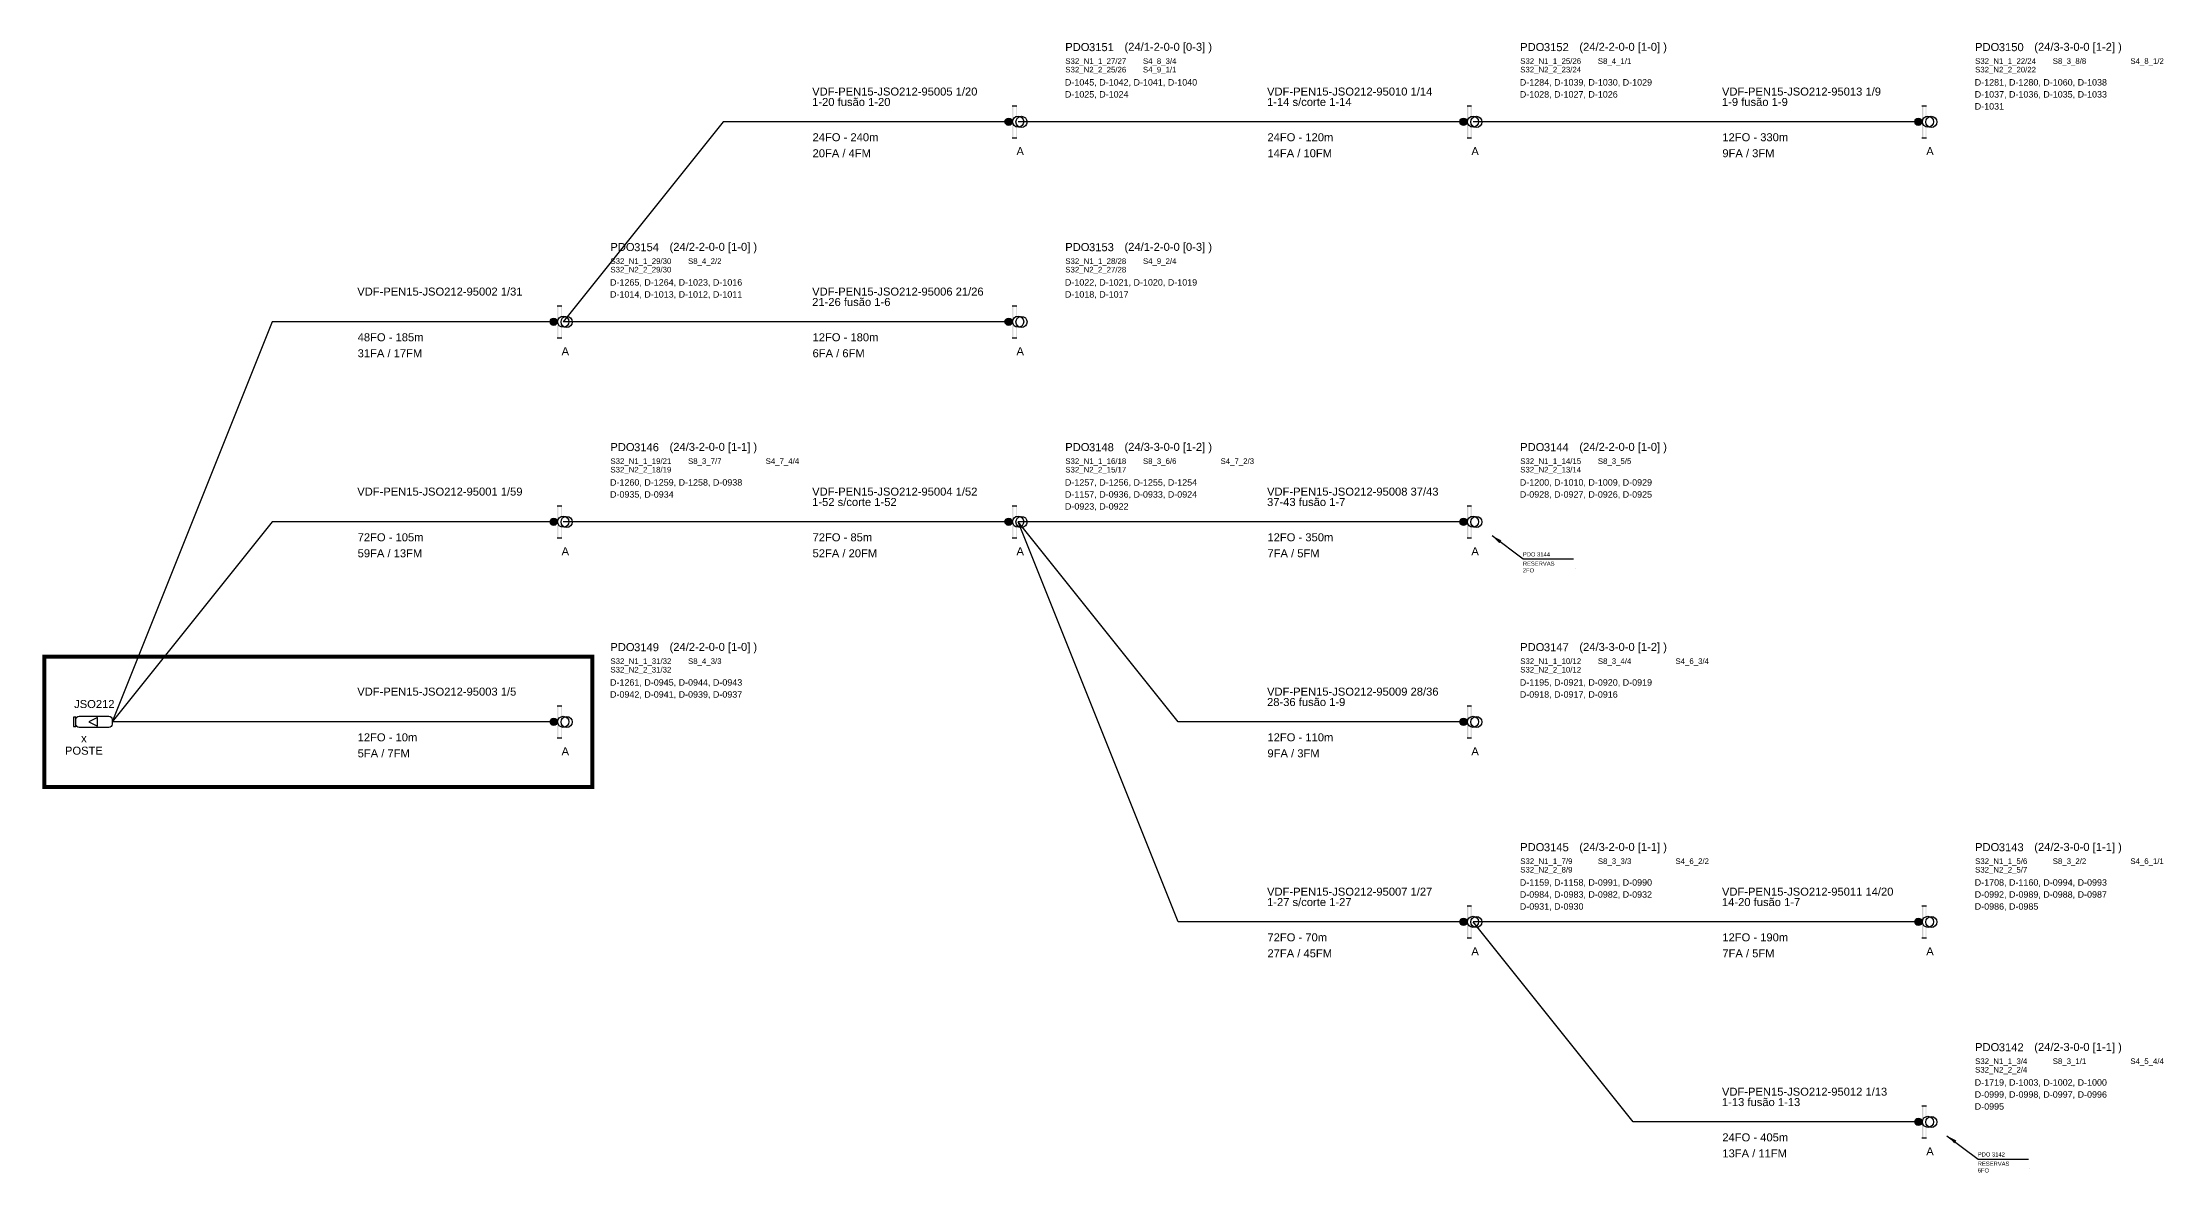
# Model space of a CAD drawing. Header units: millimetres. Extents: x 2108 to 2373, y 1991 to 2133.
import ezdxf
from ezdxf.enums import TextEntityAlignment as Align

# ---------------------------------------------------------------- set-up
doc = ezdxf.new("R2010")
doc.units = ezdxf.units.MM
doc.layers.get('0').update_dxf_attribs({"lineweight": 5})
for name, color, linetype in [('ACOP', 3, 'Continuous'), ('Rede Secundária RESERVAS', 1, 'Continuous'), ('SINOP_AÉREO', 1, 'AEREO2'), ('SINOP_JSFO', 1, 'Continuous'), ('SINOP_PDO', 1, 'Continuous')]:
    doc.layers.add(name, color=color, linetype=linetype)
doc.styles.add('ARIAL', font='arial.ttf')
doc.styles.get("Standard").update_dxf_attribs({"font": 'arial.ttf'})
doc.styles.add('VDF', font='arial.ttf', dxfattribs={"height": 0.25})
doc.linetypes.add('AEREO2', pattern='A,1,-1,[6,LinesVod.shx,S=0,R=0,X=0,Y=0],-1,1', length=4)
doc.dimstyles.new('ISO-25', dxfattribs={"dimtxt": 2.5, "dimasz": 2.5, "dimexe": 1.25, "dimexo": 0.625, "dimtad": 1, "dimtxsty": 'Standard', "dimcen": 2.5, "dimadec": 0, "dimazin": 0, "dimtfac": 1, "dimtmove": 0, "dimatfit": 3, "dimfxl": 1, "dimarcsym": 0})

# ---------------------------------------------------------------- blocks, each defined once
blk = doc.blocks.new('*U43')
blk.add_hatch(color=256).paths.add_polyline_path([(0, 0, 1), (-0.91, 0, 1)])
for p, q in [((0, 2), (0.56, 2)), ((0, -2), (0.56, -2))]:
    blk.add_line(p, q)
blk.add_circle((-0.45, 0), 0.453)
for centre in [(0.74, 0), (1.16, -0.02)]:
    blk.add_ellipse(centre, major_axis=(0, -0.695), ratio=0.99861)
for points in [[(0, 2), (0.15, 2), (0, -2), (0.15, -2)], [(0.46, -2), (0.56, -2), (0.46, 2), (0.56, 2)]]:
    blk.add_solid(points)
at = {"insert": (6.63, 9.84), "char_height": 1, "attachment_point": 1, "style": 'VDF'}
blk.add_mtext_dynamic_manual_height_columns('PDO', width=5.1324, gutter_width=12.5, heights=[0], dxfattribs=at)
at = {"style": 'VDF'}
for tag, p, height in [('PP_R', (6.59, 7.32), 0.8), ('JFO_PDO', (9.6, 8.82), 1), ('FLB', (11.42, 7.32), 0.8), ('(CAP/N1-N2-N3-N4)', (14.03, 8.86), 1), ('SPLITTERS_001', (6.64, 7.23), 0.7), ('SPLITTERS_004', (6.64, 6.16), 0.7), ('SPLITTERS_007', (6.64, 5.09), 0.7), ('SPLITTERS_002', (16.34, 7.23), 0.7), ('SPLITTERS_005', (16.34, 6.16), 0.7), ('SPLITTERS_008', (16.33, 5.1), 0.7), ('SPLITTERS_003', (26.04, 7.23), 0.7), ('SPLITTERS_006', (26.04, 6.15), 0.7), ('SPLITTERS_009', (26.03, 5.1), 0.7), ('CABO_001', (-25, 3.27), 1), ('CABO_002', (-25, 1.97), 1), ('CABO_003', (-25, 0.67), 1), ('CABO_004', (-25, -0.63), 1), ('CABO_005', (-25, -1.93), 1), ('CABO_CAP_COP', (-24.95, -2.44), 1), ('FA_FM', (-24.95, -4.44), 1)]:
    blk.add_attdef(tag, p, '', height=height, dxfattribs=at)
at = {"color": 5, "style": 'VDF'}
for tag, p in [('EDIFICIOS_001', (6.59, 4.52)), ('EDIFICIOS_002', (6.59, 3.02)), ('EDIFICIOS_003', (6.59, 1.52)), ('EDIFICIOS_004', (6.59, 0.02)), ('EDIFICIOS_005', (6.59, -1.46)), ('EDIFICIOS_006', (6.59, -2.92))]:
    blk.add_attdef(tag, p, '', height=0.8, dxfattribs=at)
at = {"style": 'VDF'}
blk.add_attdef('MODELO', text='', height=1, dxfattribs=at).set_placement((1, -4.18), align=Align.CENTER)
blk = doc.blocks.new('*U42')
blk.add_hatch(color=256).paths.add_polyline_path([(0, 0, 1), (-0.91, 0, 1)])
for p, q in [((0, 2), (0.56, 2)), ((0, -2), (0.56, -2))]:
    blk.add_line(p, q)
blk.add_circle((-0.45, 0), 0.453)
for centre in [(0.74, 0), (1.16, -0.02)]:
    blk.add_ellipse(centre, major_axis=(0, -0.695), ratio=0.99861)
for points in [[(0, 2), (0.15, 2), (0, -2), (0.15, -2)], [(0.46, -2), (0.56, -2), (0.46, 2), (0.56, 2)]]:
    blk.add_solid(points)
at = {"insert": (6.63, 9.84), "char_height": 1, "attachment_point": 1, "style": 'VDF'}
blk.add_mtext_dynamic_manual_height_columns('PDO', width=5.1324, gutter_width=12.5, heights=[0], dxfattribs=at)
at = {"style": 'VDF'}
for tag, p, height in [('PP_R', (6.59, 7.32), 0.8), ('JFO_PDO', (9.6, 8.82), 1), ('FLB', (11.42, 7.32), 0.8), ('(CAP/N1-N2-N3-N4)', (14.03, 8.86), 1), ('SPLITTERS_001', (6.64, 7.23), 0.7), ('SPLITTERS_004', (6.64, 6.16), 0.7), ('SPLITTERS_007', (6.64, 5.09), 0.7), ('SPLITTERS_002', (16.34, 7.23), 0.7), ('SPLITTERS_005', (16.34, 6.16), 0.7), ('SPLITTERS_008', (16.33, 5.1), 0.7), ('SPLITTERS_003', (26.04, 7.23), 0.7), ('SPLITTERS_006', (26.04, 6.15), 0.7), ('SPLITTERS_009', (26.03, 5.1), 0.7), ('CABO_001', (-25, 3.27), 1), ('CABO_002', (-25, 1.97), 1), ('CABO_003', (-25, 0.67), 1), ('CABO_004', (-25, -0.63), 1), ('CABO_005', (-25, -1.93), 1), ('CABO_CAP_COP', (-24.95, -2.44), 1), ('FA_FM', (-24.95, -4.44), 1)]:
    blk.add_attdef(tag, p, '', height=height, dxfattribs=at)
at = {"color": 5, "style": 'VDF'}
for tag, p in [('EDIFICIOS_001', (6.59, 4.52)), ('EDIFICIOS_002', (6.59, 3.02)), ('EDIFICIOS_003', (6.59, 1.52)), ('EDIFICIOS_004', (6.59, 0.02)), ('EDIFICIOS_005', (6.59, -1.46)), ('EDIFICIOS_006', (6.59, -2.92))]:
    blk.add_attdef(tag, p, '', height=0.8, dxfattribs=at)
at = {"style": 'VDF'}
blk.add_attdef('MODELO', text='', height=1, dxfattribs=at).set_placement((1, -4.18), align=Align.CENTER)
blk = doc.blocks.new('*U29')
for points in [[(-4.5, 0.58), (-4.8, 0.58), (-4.8, -0.57), (-4.5, -0.57)], [(-1.8, 0.55), (-2.9, 0), (-1.8, -0.55)]]:
    blk.add_lwpolyline(points, close=True)
blk.add_lwpolyline([(-0.4, -0.7), (-4.1, -0.7, -0.414214), (-4.5, -0.3), (-4.5, 0.3, -0.414214), (-4.1, 0.7), (-0.4, 0.7, -0.414214), (0, 0.3), (0, -0.3, -0.414214)], format="xyb", close=True)
at = {"style": 'VDF'}
for tag, p in [('CABO_001', (-29.8, 2.6)), ('CABO_002', (-29.8, 1.3)), ('CABO_003', (-29.8, 0)), ('CABO_004', (-29.8, -1.3)), ('CABO_005', (-29.8, -2.6)), ('CABO_CAP_COP', (-29.75, -2.44)), ('FA_FM', (-29.75, -4.44))]:
    blk.add_attdef(tag, p, '', height=1, dxfattribs=at)
for tag, p in [('JSO#', (-2.21, 1.73)), ('M', (-3.51, -2.55)), ('CVP', (-3.51, -4.1))]:
    blk.add_attdef(tag, text='', height=1, dxfattribs=at).set_placement(p, align=Align.CENTER)
blk = doc.blocks.new('*U41')
blk.add_hatch(color=256).paths.add_polyline_path([(0, 0, 1), (-0.91, 0, 1)])
for p, q in [((0, 2), (0.56, 2)), ((0, -2), (0.56, -2))]:
    blk.add_line(p, q)
blk.add_circle((-0.45, 0), 0.453)
for centre in [(0.74, 0), (1.16, -0.02)]:
    blk.add_ellipse(centre, major_axis=(0, -0.695), ratio=0.99861)
for points in [[(0, 2), (0.15, 2), (0, -2), (0.15, -2)], [(0.46, -2), (0.56, -2), (0.46, 2), (0.56, 2)]]:
    blk.add_solid(points)
at = {"insert": (6.63, 9.84), "char_height": 1, "attachment_point": 1, "style": 'VDF'}
blk.add_mtext_dynamic_manual_height_columns('PDO', width=5.1324, gutter_width=12.5, heights=[0], dxfattribs=at)
at = {"style": 'VDF'}
for tag, p, height in [('PP_R', (6.59, 7.32), 0.8), ('JFO_PDO', (9.6, 8.82), 1), ('FLB', (11.42, 7.32), 0.8), ('(CAP/N1-N2-N3-N4)', (14.03, 8.86), 1), ('SPLITTERS_001', (6.64, 7.23), 0.7), ('SPLITTERS_004', (6.64, 6.16), 0.7), ('SPLITTERS_007', (6.64, 5.09), 0.7), ('SPLITTERS_002', (16.34, 7.23), 0.7), ('SPLITTERS_005', (16.34, 6.16), 0.7), ('SPLITTERS_008', (16.33, 5.1), 0.7), ('SPLITTERS_003', (26.04, 7.23), 0.7), ('SPLITTERS_006', (26.04, 6.15), 0.7), ('SPLITTERS_009', (26.03, 5.1), 0.7), ('CABO_001', (-25, 3.27), 1), ('CABO_002', (-25, 1.97), 1), ('CABO_003', (-25, 0.67), 1), ('CABO_004', (-25, -0.63), 1), ('CABO_005', (-25, -1.93), 1), ('CABO_CAP_COP', (-24.95, -2.44), 1), ('FA_FM', (-24.95, -4.44), 1)]:
    blk.add_attdef(tag, p, '', height=height, dxfattribs=at)
at = {"color": 5, "style": 'VDF'}
for tag, p in [('EDIFICIOS_001', (6.59, 4.52)), ('EDIFICIOS_002', (6.59, 3.02)), ('EDIFICIOS_003', (6.59, 1.52)), ('EDIFICIOS_004', (6.59, 0.02)), ('EDIFICIOS_005', (6.59, -1.46)), ('EDIFICIOS_006', (6.59, -2.92))]:
    blk.add_attdef(tag, p, '', height=0.8, dxfattribs=at)
at = {"style": 'VDF'}
blk.add_attdef('MODELO', text='', height=1, dxfattribs=at).set_placement((1, -4.18), align=Align.CENTER)
blk = doc.blocks.new('*U39')
blk.add_hatch(color=256).paths.add_polyline_path([(0, 0, 1), (-0.91, 0, 1)])
for p, q in [((0, 2), (0.56, 2)), ((0, -2), (0.56, -2))]:
    blk.add_line(p, q)
blk.add_circle((-0.45, 0), 0.453)
for centre in [(0.74, 0), (1.16, -0.02)]:
    blk.add_ellipse(centre, major_axis=(0, -0.695), ratio=0.99861)
for points in [[(0, 2), (0.15, 2), (0, -2), (0.15, -2)], [(0.46, -2), (0.56, -2), (0.46, 2), (0.56, 2)]]:
    blk.add_solid(points)
at = {"insert": (6.63, 9.84), "char_height": 1, "attachment_point": 1, "style": 'VDF'}
blk.add_mtext_dynamic_manual_height_columns('PDO', width=5.1324, gutter_width=12.5, heights=[0], dxfattribs=at)
at = {"style": 'VDF'}
for tag, p, height in [('PP_R', (6.59, 7.32), 0.8), ('JFO_PDO', (9.6, 8.82), 1), ('FLB', (11.42, 7.32), 0.8), ('(CAP/N1-N2-N3-N4)', (14.03, 8.86), 1), ('SPLITTERS_001', (6.64, 7.23), 0.7), ('SPLITTERS_004', (6.64, 6.16), 0.7), ('SPLITTERS_007', (6.64, 5.09), 0.7), ('SPLITTERS_002', (16.34, 7.23), 0.7), ('SPLITTERS_005', (16.34, 6.16), 0.7), ('SPLITTERS_008', (16.33, 5.1), 0.7), ('SPLITTERS_003', (26.04, 7.23), 0.7), ('SPLITTERS_006', (26.04, 6.15), 0.7), ('SPLITTERS_009', (26.03, 5.1), 0.7), ('CABO_001', (-25, 3.27), 1), ('CABO_002', (-25, 1.97), 1), ('CABO_003', (-25, 0.67), 1), ('CABO_004', (-25, -0.63), 1), ('CABO_005', (-25, -1.93), 1), ('CABO_CAP_COP', (-24.95, -2.44), 1), ('FA_FM', (-24.95, -4.44), 1)]:
    blk.add_attdef(tag, p, '', height=height, dxfattribs=at)
at = {"color": 5, "style": 'VDF'}
for tag, p in [('EDIFICIOS_001', (6.59, 4.52)), ('EDIFICIOS_002', (6.59, 3.02)), ('EDIFICIOS_003', (6.59, 1.52)), ('EDIFICIOS_004', (6.59, 0.02)), ('EDIFICIOS_005', (6.59, -1.46)), ('EDIFICIOS_006', (6.59, -2.92))]:
    blk.add_attdef(tag, p, '', height=0.8, dxfattribs=at)
at = {"style": 'VDF'}
blk.add_attdef('MODELO', text='', height=1, dxfattribs=at).set_placement((1, -4.18), align=Align.CENTER)
blk = doc.blocks.new('*U40')
blk.add_hatch(color=256).paths.add_polyline_path([(0, 0, 1), (-0.91, 0, 1)])
for p, q in [((0, 2), (0.56, 2)), ((0, -2), (0.56, -2))]:
    blk.add_line(p, q)
blk.add_circle((-0.45, 0), 0.453)
for centre in [(0.74, 0), (1.16, -0.02)]:
    blk.add_ellipse(centre, major_axis=(0, -0.695), ratio=0.99861)
for points in [[(0, 2), (0.15, 2), (0, -2), (0.15, -2)], [(0.46, -2), (0.56, -2), (0.46, 2), (0.56, 2)]]:
    blk.add_solid(points)
at = {"insert": (6.63, 9.84), "char_height": 1, "attachment_point": 1, "style": 'VDF'}
blk.add_mtext_dynamic_manual_height_columns('PDO', width=5.1324, gutter_width=12.5, heights=[0], dxfattribs=at)
at = {"style": 'VDF'}
for tag, p, height in [('PP_R', (6.59, 7.32), 0.8), ('JFO_PDO', (9.6, 8.82), 1), ('FLB', (11.42, 7.32), 0.8), ('(CAP/N1-N2-N3-N4)', (14.03, 8.86), 1), ('SPLITTERS_001', (6.64, 7.23), 0.7), ('SPLITTERS_004', (6.64, 6.16), 0.7), ('SPLITTERS_007', (6.64, 5.09), 0.7), ('SPLITTERS_002', (16.34, 7.23), 0.7), ('SPLITTERS_005', (16.34, 6.16), 0.7), ('SPLITTERS_008', (16.33, 5.1), 0.7), ('SPLITTERS_003', (26.04, 7.23), 0.7), ('SPLITTERS_006', (26.04, 6.15), 0.7), ('SPLITTERS_009', (26.03, 5.1), 0.7), ('CABO_001', (-25, 3.27), 1), ('CABO_002', (-25, 1.97), 1), ('CABO_003', (-25, 0.67), 1), ('CABO_004', (-25, -0.63), 1), ('CABO_005', (-25, -1.93), 1), ('CABO_CAP_COP', (-24.95, -2.44), 1), ('FA_FM', (-24.95, -4.44), 1)]:
    blk.add_attdef(tag, p, '', height=height, dxfattribs=at)
at = {"color": 5, "style": 'VDF'}
for tag, p in [('EDIFICIOS_001', (6.59, 4.52)), ('EDIFICIOS_002', (6.59, 3.02)), ('EDIFICIOS_003', (6.59, 1.52)), ('EDIFICIOS_004', (6.59, 0.02)), ('EDIFICIOS_005', (6.59, -1.46)), ('EDIFICIOS_006', (6.59, -2.92))]:
    blk.add_attdef(tag, p, '', height=0.8, dxfattribs=at)
at = {"style": 'VDF'}
blk.add_attdef('MODELO', text='', height=1, dxfattribs=at).set_placement((1, -4.18), align=Align.CENTER)
blk = doc.blocks.new('*U32')
blk.add_hatch(color=256).paths.add_polyline_path([(0, 0, 1), (-0.91, 0, 1)])
for p, q in [((0, 2), (0.56, 2)), ((0, -2), (0.56, -2))]:
    blk.add_line(p, q)
blk.add_circle((-0.45, 0), 0.453)
for centre in [(0.74, 0), (1.16, -0.02)]:
    blk.add_ellipse(centre, major_axis=(0, -0.695), ratio=0.99861)
for points in [[(0, 2), (0.15, 2), (0, -2), (0.15, -2)], [(0.46, -2), (0.56, -2), (0.46, 2), (0.56, 2)]]:
    blk.add_solid(points)
at = {"insert": (6.63, 9.84), "char_height": 1, "attachment_point": 1, "style": 'VDF'}
blk.add_mtext_dynamic_manual_height_columns('PDO', width=5.1324, gutter_width=12.5, heights=[0], dxfattribs=at)
at = {"style": 'VDF'}
for tag, p, height in [('PP_R', (6.59, 7.32), 0.8), ('JFO_PDO', (9.6, 8.82), 1), ('FLB', (11.42, 7.32), 0.8), ('(CAP/N1-N2-N3-N4)', (14.03, 8.86), 1), ('SPLITTERS_001', (6.64, 7.23), 0.7), ('SPLITTERS_004', (6.64, 6.16), 0.7), ('SPLITTERS_007', (6.64, 5.09), 0.7), ('SPLITTERS_002', (16.34, 7.23), 0.7), ('SPLITTERS_005', (16.34, 6.16), 0.7), ('SPLITTERS_008', (16.33, 5.1), 0.7), ('SPLITTERS_003', (26.04, 7.23), 0.7), ('SPLITTERS_006', (26.04, 6.15), 0.7), ('SPLITTERS_009', (26.03, 5.1), 0.7), ('CABO_001', (-25, 3.27), 1), ('CABO_002', (-25, 1.97), 1), ('CABO_003', (-25, 0.67), 1), ('CABO_004', (-25, -0.63), 1), ('CABO_005', (-25, -1.93), 1), ('CABO_CAP_COP', (-24.95, -2.44), 1), ('FA_FM', (-24.95, -4.44), 1)]:
    blk.add_attdef(tag, p, '', height=height, dxfattribs=at)
at = {"color": 5, "style": 'VDF'}
for tag, p in [('EDIFICIOS_001', (6.59, 4.52)), ('EDIFICIOS_002', (6.59, 3.02)), ('EDIFICIOS_003', (6.59, 1.52)), ('EDIFICIOS_004', (6.59, 0.02)), ('EDIFICIOS_005', (6.59, -1.46)), ('EDIFICIOS_006', (6.59, -2.92))]:
    blk.add_attdef(tag, p, '', height=0.8, dxfattribs=at)
at = {"style": 'VDF'}
blk.add_attdef('MODELO', text='', height=1, dxfattribs=at).set_placement((1, -4.18), align=Align.CENTER)
blk = doc.blocks.new('*U33')
blk.add_hatch(color=256).paths.add_polyline_path([(0, 0, 1), (-0.91, 0, 1)])
for p, q in [((0, 2), (0.56, 2)), ((0, -2), (0.56, -2))]:
    blk.add_line(p, q)
blk.add_circle((-0.45, 0), 0.453)
for centre in [(0.74, 0), (1.16, -0.02)]:
    blk.add_ellipse(centre, major_axis=(0, -0.695), ratio=0.99861)
for points in [[(0, 2), (0.15, 2), (0, -2), (0.15, -2)], [(0.46, -2), (0.56, -2), (0.46, 2), (0.56, 2)]]:
    blk.add_solid(points)
at = {"insert": (6.63, 9.84), "char_height": 1, "attachment_point": 1, "style": 'VDF'}
blk.add_mtext_dynamic_manual_height_columns('PDO', width=5.1324, gutter_width=12.5, heights=[0], dxfattribs=at)
at = {"style": 'VDF'}
for tag, p, height in [('PP_R', (6.59, 7.32), 0.8), ('JFO_PDO', (9.6, 8.82), 1), ('FLB', (11.42, 7.32), 0.8), ('(CAP/N1-N2-N3-N4)', (14.03, 8.86), 1), ('SPLITTERS_001', (6.64, 7.23), 0.7), ('SPLITTERS_004', (6.64, 6.16), 0.7), ('SPLITTERS_007', (6.64, 5.09), 0.7), ('SPLITTERS_002', (16.34, 7.23), 0.7), ('SPLITTERS_005', (16.34, 6.16), 0.7), ('SPLITTERS_008', (16.33, 5.1), 0.7), ('SPLITTERS_003', (26.04, 7.23), 0.7), ('SPLITTERS_006', (26.04, 6.15), 0.7), ('SPLITTERS_009', (26.03, 5.1), 0.7), ('CABO_001', (-25, 3.27), 1), ('CABO_002', (-25, 1.97), 1), ('CABO_003', (-25, 0.67), 1), ('CABO_004', (-25, -0.63), 1), ('CABO_005', (-25, -1.93), 1), ('CABO_CAP_COP', (-24.95, -2.44), 1), ('FA_FM', (-24.95, -4.44), 1)]:
    blk.add_attdef(tag, p, '', height=height, dxfattribs=at)
at = {"color": 5, "style": 'VDF'}
for tag, p in [('EDIFICIOS_001', (6.59, 4.52)), ('EDIFICIOS_002', (6.59, 3.02)), ('EDIFICIOS_003', (6.59, 1.52)), ('EDIFICIOS_004', (6.59, 0.02)), ('EDIFICIOS_005', (6.59, -1.46)), ('EDIFICIOS_006', (6.59, -2.92))]:
    blk.add_attdef(tag, p, '', height=0.8, dxfattribs=at)
at = {"style": 'VDF'}
blk.add_attdef('MODELO', text='', height=1, dxfattribs=at).set_placement((1, -4.18), align=Align.CENTER)
blk = doc.blocks.new('*U34')
blk.add_hatch(color=256).paths.add_polyline_path([(0, 0, 1), (-0.91, 0, 1)])
for p, q in [((0, 2), (0.56, 2)), ((0, -2), (0.56, -2))]:
    blk.add_line(p, q)
blk.add_circle((-0.45, 0), 0.453)
for centre in [(0.74, 0), (1.16, -0.02)]:
    blk.add_ellipse(centre, major_axis=(0, -0.695), ratio=0.99861)
for points in [[(0, 2), (0.15, 2), (0, -2), (0.15, -2)], [(0.46, -2), (0.56, -2), (0.46, 2), (0.56, 2)]]:
    blk.add_solid(points)
at = {"insert": (6.63, 9.84), "char_height": 1, "attachment_point": 1, "style": 'VDF'}
blk.add_mtext_dynamic_manual_height_columns('PDO', width=5.1324, gutter_width=12.5, heights=[0], dxfattribs=at)
at = {"style": 'VDF'}
for tag, p, height in [('PP_R', (6.59, 7.32), 0.8), ('JFO_PDO', (9.6, 8.82), 1), ('FLB', (11.42, 7.32), 0.8), ('(CAP/N1-N2-N3-N4)', (14.03, 8.86), 1), ('SPLITTERS_001', (6.64, 7.23), 0.7), ('SPLITTERS_004', (6.64, 6.16), 0.7), ('SPLITTERS_007', (6.64, 5.09), 0.7), ('SPLITTERS_002', (16.34, 7.23), 0.7), ('SPLITTERS_005', (16.34, 6.16), 0.7), ('SPLITTERS_008', (16.33, 5.1), 0.7), ('SPLITTERS_003', (26.04, 7.23), 0.7), ('SPLITTERS_006', (26.04, 6.15), 0.7), ('SPLITTERS_009', (26.03, 5.1), 0.7), ('CABO_001', (-25, 3.27), 1), ('CABO_002', (-25, 1.97), 1), ('CABO_003', (-25, 0.67), 1), ('CABO_004', (-25, -0.63), 1), ('CABO_005', (-25, -1.93), 1), ('CABO_CAP_COP', (-24.95, -2.44), 1), ('FA_FM', (-24.95, -4.44), 1)]:
    blk.add_attdef(tag, p, '', height=height, dxfattribs=at)
at = {"color": 5, "style": 'VDF'}
for tag, p in [('EDIFICIOS_001', (6.59, 4.52)), ('EDIFICIOS_002', (6.59, 3.02)), ('EDIFICIOS_003', (6.59, 1.52)), ('EDIFICIOS_004', (6.59, 0.02)), ('EDIFICIOS_005', (6.59, -1.46)), ('EDIFICIOS_006', (6.59, -2.92))]:
    blk.add_attdef(tag, p, '', height=0.8, dxfattribs=at)
at = {"style": 'VDF'}
blk.add_attdef('MODELO', text='', height=1, dxfattribs=at).set_placement((1, -4.18), align=Align.CENTER)
blk = doc.blocks.new('*U30')
blk.add_hatch(color=256).paths.add_polyline_path([(0, 0, 1), (-0.91, 0, 1)])
for p, q in [((0, 2), (0.56, 2)), ((0, -2), (0.56, -2))]:
    blk.add_line(p, q)
blk.add_circle((-0.45, 0), 0.453)
for centre in [(0.74, 0), (1.16, -0.02)]:
    blk.add_ellipse(centre, major_axis=(0, -0.695), ratio=0.99861)
for points in [[(0, 2), (0.15, 2), (0, -2), (0.15, -2)], [(0.46, -2), (0.56, -2), (0.46, 2), (0.56, 2)]]:
    blk.add_solid(points)
at = {"insert": (6.63, 9.84), "char_height": 1, "attachment_point": 1, "style": 'VDF'}
blk.add_mtext_dynamic_manual_height_columns('PDO', width=5.1324, gutter_width=12.5, heights=[0], dxfattribs=at)
at = {"style": 'VDF'}
for tag, p, height in [('PP_R', (6.59, 7.32), 0.8), ('JFO_PDO', (9.6, 8.82), 1), ('FLB', (11.42, 7.32), 0.8), ('(CAP/N1-N2-N3-N4)', (14.03, 8.86), 1), ('SPLITTERS_001', (6.64, 7.23), 0.7), ('SPLITTERS_004', (6.64, 6.16), 0.7), ('SPLITTERS_007', (6.64, 5.09), 0.7), ('SPLITTERS_002', (16.34, 7.23), 0.7), ('SPLITTERS_005', (16.34, 6.16), 0.7), ('SPLITTERS_008', (16.33, 5.1), 0.7), ('SPLITTERS_003', (26.04, 7.23), 0.7), ('SPLITTERS_006', (26.04, 6.15), 0.7), ('SPLITTERS_009', (26.03, 5.1), 0.7), ('CABO_001', (-25, 3.27), 1), ('CABO_002', (-25, 1.97), 1), ('CABO_003', (-25, 0.67), 1), ('CABO_004', (-25, -0.63), 1), ('CABO_005', (-25, -1.93), 1), ('CABO_CAP_COP', (-24.95, -2.44), 1), ('FA_FM', (-24.95, -4.44), 1)]:
    blk.add_attdef(tag, p, '', height=height, dxfattribs=at)
at = {"color": 5, "style": 'VDF'}
for tag, p in [('EDIFICIOS_001', (6.59, 4.52)), ('EDIFICIOS_002', (6.59, 3.02)), ('EDIFICIOS_003', (6.59, 1.52)), ('EDIFICIOS_004', (6.59, 0.02)), ('EDIFICIOS_005', (6.59, -1.46)), ('EDIFICIOS_006', (6.59, -2.92))]:
    blk.add_attdef(tag, p, '', height=0.8, dxfattribs=at)
at = {"style": 'VDF'}
blk.add_attdef('MODELO', text='', height=1, dxfattribs=at).set_placement((1, -4.18), align=Align.CENTER)
blk = doc.blocks.new('*U31')
blk.add_hatch(color=256).paths.add_polyline_path([(0, 0, 1), (-0.91, 0, 1)])
for p, q in [((0, 2), (0.56, 2)), ((0, -2), (0.56, -2))]:
    blk.add_line(p, q)
blk.add_circle((-0.45, 0), 0.453)
for centre in [(0.74, 0), (1.16, -0.02)]:
    blk.add_ellipse(centre, major_axis=(0, -0.695), ratio=0.99861)
for points in [[(0, 2), (0.15, 2), (0, -2), (0.15, -2)], [(0.46, -2), (0.56, -2), (0.46, 2), (0.56, 2)]]:
    blk.add_solid(points)
at = {"insert": (6.63, 9.84), "char_height": 1, "attachment_point": 1, "style": 'VDF'}
blk.add_mtext_dynamic_manual_height_columns('PDO', width=5.1324, gutter_width=12.5, heights=[0], dxfattribs=at)
at = {"style": 'VDF'}
for tag, p, height in [('PP_R', (6.59, 7.32), 0.8), ('JFO_PDO', (9.6, 8.82), 1), ('FLB', (11.42, 7.32), 0.8), ('(CAP/N1-N2-N3-N4)', (14.03, 8.86), 1), ('SPLITTERS_001', (6.64, 7.23), 0.7), ('SPLITTERS_004', (6.64, 6.16), 0.7), ('SPLITTERS_007', (6.64, 5.09), 0.7), ('SPLITTERS_002', (16.34, 7.23), 0.7), ('SPLITTERS_005', (16.34, 6.16), 0.7), ('SPLITTERS_008', (16.33, 5.1), 0.7), ('SPLITTERS_003', (26.04, 7.23), 0.7), ('SPLITTERS_006', (26.04, 6.15), 0.7), ('SPLITTERS_009', (26.03, 5.1), 0.7), ('CABO_001', (-25, 3.27), 1), ('CABO_002', (-25, 1.97), 1), ('CABO_003', (-25, 0.67), 1), ('CABO_004', (-25, -0.63), 1), ('CABO_005', (-25, -1.93), 1), ('CABO_CAP_COP', (-24.95, -2.44), 1), ('FA_FM', (-24.95, -4.44), 1)]:
    blk.add_attdef(tag, p, '', height=height, dxfattribs=at)
at = {"color": 5, "style": 'VDF'}
for tag, p in [('EDIFICIOS_001', (6.59, 4.52)), ('EDIFICIOS_002', (6.59, 3.02)), ('EDIFICIOS_003', (6.59, 1.52)), ('EDIFICIOS_004', (6.59, 0.02)), ('EDIFICIOS_005', (6.59, -1.46)), ('EDIFICIOS_006', (6.59, -2.92))]:
    blk.add_attdef(tag, p, '', height=0.8, dxfattribs=at)
at = {"style": 'VDF'}
blk.add_attdef('MODELO', text='', height=1, dxfattribs=at).set_placement((1, -4.18), align=Align.CENTER)
blk = doc.blocks.new('*U35')
blk.add_hatch(color=256).paths.add_polyline_path([(0, 0, 1), (-0.91, 0, 1)])
for p, q in [((0, 2), (0.56, 2)), ((0, -2), (0.56, -2))]:
    blk.add_line(p, q)
blk.add_circle((-0.45, 0), 0.453)
for centre in [(0.74, 0), (1.16, -0.02)]:
    blk.add_ellipse(centre, major_axis=(0, -0.695), ratio=0.99861)
for points in [[(0, 2), (0.15, 2), (0, -2), (0.15, -2)], [(0.46, -2), (0.56, -2), (0.46, 2), (0.56, 2)]]:
    blk.add_solid(points)
at = {"insert": (6.63, 9.84), "char_height": 1, "attachment_point": 1, "style": 'VDF'}
blk.add_mtext_dynamic_manual_height_columns('PDO', width=5.1324, gutter_width=12.5, heights=[0], dxfattribs=at)
at = {"style": 'VDF'}
for tag, p, height in [('PP_R', (6.59, 7.32), 0.8), ('JFO_PDO', (9.6, 8.82), 1), ('FLB', (11.42, 7.32), 0.8), ('(CAP/N1-N2-N3-N4)', (14.03, 8.86), 1), ('SPLITTERS_001', (6.64, 7.23), 0.7), ('SPLITTERS_004', (6.64, 6.16), 0.7), ('SPLITTERS_007', (6.64, 5.09), 0.7), ('SPLITTERS_002', (16.34, 7.23), 0.7), ('SPLITTERS_005', (16.34, 6.16), 0.7), ('SPLITTERS_008', (16.33, 5.1), 0.7), ('SPLITTERS_003', (26.04, 7.23), 0.7), ('SPLITTERS_006', (26.04, 6.15), 0.7), ('SPLITTERS_009', (26.03, 5.1), 0.7), ('CABO_001', (-25, 3.27), 1), ('CABO_002', (-25, 1.97), 1), ('CABO_003', (-25, 0.67), 1), ('CABO_004', (-25, -0.63), 1), ('CABO_005', (-25, -1.93), 1), ('CABO_CAP_COP', (-24.95, -2.44), 1), ('FA_FM', (-24.95, -4.44), 1)]:
    blk.add_attdef(tag, p, '', height=height, dxfattribs=at)
at = {"color": 5, "style": 'VDF'}
for tag, p in [('EDIFICIOS_001', (6.59, 4.52)), ('EDIFICIOS_002', (6.59, 3.02)), ('EDIFICIOS_003', (6.59, 1.52)), ('EDIFICIOS_004', (6.59, 0.02)), ('EDIFICIOS_005', (6.59, -1.46)), ('EDIFICIOS_006', (6.59, -2.92))]:
    blk.add_attdef(tag, p, '', height=0.8, dxfattribs=at)
at = {"style": 'VDF'}
blk.add_attdef('MODELO', text='', height=1, dxfattribs=at).set_placement((1, -4.18), align=Align.CENTER)
blk = doc.blocks.new('*U36')
blk.add_hatch(color=256).paths.add_polyline_path([(0, 0, 1), (-0.91, 0, 1)])
for p, q in [((0, 2), (0.56, 2)), ((0, -2), (0.56, -2))]:
    blk.add_line(p, q)
blk.add_circle((-0.45, 0), 0.453)
for centre in [(0.74, 0), (1.16, -0.02)]:
    blk.add_ellipse(centre, major_axis=(0, -0.695), ratio=0.99861)
for points in [[(0, 2), (0.15, 2), (0, -2), (0.15, -2)], [(0.46, -2), (0.56, -2), (0.46, 2), (0.56, 2)]]:
    blk.add_solid(points)
at = {"insert": (6.63, 9.84), "char_height": 1, "attachment_point": 1, "style": 'VDF'}
blk.add_mtext_dynamic_manual_height_columns('PDO', width=5.1324, gutter_width=12.5, heights=[0], dxfattribs=at)
at = {"style": 'VDF'}
for tag, p, height in [('PP_R', (6.59, 7.32), 0.8), ('JFO_PDO', (9.6, 8.82), 1), ('FLB', (11.42, 7.32), 0.8), ('(CAP/N1-N2-N3-N4)', (14.03, 8.86), 1), ('SPLITTERS_001', (6.64, 7.23), 0.7), ('SPLITTERS_004', (6.64, 6.16), 0.7), ('SPLITTERS_007', (6.64, 5.09), 0.7), ('SPLITTERS_002', (16.34, 7.23), 0.7), ('SPLITTERS_005', (16.34, 6.16), 0.7), ('SPLITTERS_008', (16.33, 5.1), 0.7), ('SPLITTERS_003', (26.04, 7.23), 0.7), ('SPLITTERS_006', (26.04, 6.15), 0.7), ('SPLITTERS_009', (26.03, 5.1), 0.7), ('CABO_001', (-25, 3.27), 1), ('CABO_002', (-25, 1.97), 1), ('CABO_003', (-25, 0.67), 1), ('CABO_004', (-25, -0.63), 1), ('CABO_005', (-25, -1.93), 1), ('CABO_CAP_COP', (-24.95, -2.44), 1), ('FA_FM', (-24.95, -4.44), 1)]:
    blk.add_attdef(tag, p, '', height=height, dxfattribs=at)
at = {"color": 5, "style": 'VDF'}
for tag, p in [('EDIFICIOS_001', (6.59, 4.52)), ('EDIFICIOS_002', (6.59, 3.02)), ('EDIFICIOS_003', (6.59, 1.52)), ('EDIFICIOS_004', (6.59, 0.02)), ('EDIFICIOS_005', (6.59, -1.46)), ('EDIFICIOS_006', (6.59, -2.92))]:
    blk.add_attdef(tag, p, '', height=0.8, dxfattribs=at)
at = {"style": 'VDF'}
blk.add_attdef('MODELO', text='', height=1, dxfattribs=at).set_placement((1, -4.18), align=Align.CENTER)
blk = doc.blocks.new('*U37')
blk.add_hatch(color=256).paths.add_polyline_path([(0, 0, 1), (-0.91, 0, 1)])
for p, q in [((0, 2), (0.56, 2)), ((0, -2), (0.56, -2))]:
    blk.add_line(p, q)
blk.add_circle((-0.45, 0), 0.453)
for centre in [(0.74, 0), (1.16, -0.02)]:
    blk.add_ellipse(centre, major_axis=(0, -0.695), ratio=0.99861)
for points in [[(0, 2), (0.15, 2), (0, -2), (0.15, -2)], [(0.46, -2), (0.56, -2), (0.46, 2), (0.56, 2)]]:
    blk.add_solid(points)
at = {"insert": (6.63, 9.84), "char_height": 1, "attachment_point": 1, "style": 'VDF'}
blk.add_mtext_dynamic_manual_height_columns('PDO', width=5.1324, gutter_width=12.5, heights=[0], dxfattribs=at)
at = {"style": 'VDF'}
for tag, p, height in [('PP_R', (6.59, 7.32), 0.8), ('JFO_PDO', (9.6, 8.82), 1), ('FLB', (11.42, 7.32), 0.8), ('(CAP/N1-N2-N3-N4)', (14.03, 8.86), 1), ('SPLITTERS_001', (6.64, 7.23), 0.7), ('SPLITTERS_004', (6.64, 6.16), 0.7), ('SPLITTERS_007', (6.64, 5.09), 0.7), ('SPLITTERS_002', (16.34, 7.23), 0.7), ('SPLITTERS_005', (16.34, 6.16), 0.7), ('SPLITTERS_008', (16.33, 5.1), 0.7), ('SPLITTERS_003', (26.04, 7.23), 0.7), ('SPLITTERS_006', (26.04, 6.15), 0.7), ('SPLITTERS_009', (26.03, 5.1), 0.7), ('CABO_001', (-25, 3.27), 1), ('CABO_002', (-25, 1.97), 1), ('CABO_003', (-25, 0.67), 1), ('CABO_004', (-25, -0.63), 1), ('CABO_005', (-25, -1.93), 1), ('CABO_CAP_COP', (-24.95, -2.44), 1), ('FA_FM', (-24.95, -4.44), 1)]:
    blk.add_attdef(tag, p, '', height=height, dxfattribs=at)
at = {"color": 5, "style": 'VDF'}
for tag, p in [('EDIFICIOS_001', (6.59, 4.52)), ('EDIFICIOS_002', (6.59, 3.02)), ('EDIFICIOS_003', (6.59, 1.52)), ('EDIFICIOS_004', (6.59, 0.02)), ('EDIFICIOS_005', (6.59, -1.46)), ('EDIFICIOS_006', (6.59, -2.92))]:
    blk.add_attdef(tag, p, '', height=0.8, dxfattribs=at)
at = {"style": 'VDF'}
blk.add_attdef('MODELO', text='', height=1, dxfattribs=at).set_placement((1, -4.18), align=Align.CENTER)
blk = doc.blocks.new('*U38')
at = {"layer": 'Rede Secundária RESERVAS'}
blk.add_line((15.93, -6.24), (15.93, -6.24), dxfattribs=at)
blk.add_lwpolyline([(5.99, -4.49), (15.64, -4.49)], dxfattribs=at)
at = {"layer": 'Rede Secundária RESERVAS', "style": 'ARIAL'}
blk.add_text('RESERVAS', height=0.8, dxfattribs=at).set_placement((5.91, -4.98), align=Align.TOP_LEFT)
for tag, p in [('FIBRA', (5.91, -4)), ('RS1', (5.91, -7.07)), ('RS2', (5.91, -8.36)), ('E1', (16.37, -7.07)), ('E2', (16.37, -8.36)), ('RS3', (5.91, -9.65)), ('RS4', (5.91, -10.94)), ('RS5', (5.91, -12.24)), ('E3', (16.37, -9.65)), ('E4', (16.37, -10.94)), ('E5', (16.37, -12.24)), ('RS6', (5.91, -13.53)), ('E6', (16.37, -13.53))]:
    blk.add_attdef(tag, p, '', height=0.8, dxfattribs=at)
at = {"layer": 'Rede Secundária RESERVAS'}
blk.add_leader([(0, 0), (5.99, -4.49)], dimstyle='ISO-25', override={"dimasz": 2, "dimzin": 0}, dxfattribs=at)
blk = doc.blocks.new('*U28')
at = {"layer": 'Rede Secundária RESERVAS'}
blk.add_line((15.93, -6.24), (15.93, -6.24), dxfattribs=at)
blk.add_lwpolyline([(5.99, -4.49), (15.64, -4.49)], dxfattribs=at)
at = {"layer": 'Rede Secundária RESERVAS', "style": 'ARIAL'}
blk.add_text('RESERVAS', height=0.8, dxfattribs=at).set_placement((5.91, -4.98), align=Align.TOP_LEFT)
for tag, p in [('FIBRA', (5.91, -4)), ('RS1', (5.91, -7.07)), ('RS2', (5.91, -8.36)), ('E1', (16.37, -7.07)), ('E2', (16.37, -8.36)), ('RS3', (5.91, -9.65)), ('RS4', (5.91, -10.94)), ('RS5', (5.91, -12.24)), ('E3', (16.37, -9.65)), ('E4', (16.37, -10.94)), ('E5', (16.37, -12.24)), ('RS6', (5.91, -13.53)), ('E6', (16.37, -13.53))]:
    blk.add_attdef(tag, p, '', height=0.8, dxfattribs=at)
at = {"layer": 'Rede Secundária RESERVAS'}
blk.add_leader([(0, 0), (5.99, -4.49)], dimstyle='ISO-25', override={"dimasz": 2, "dimzin": 0}, dxfattribs=at)

msp = doc.modelspace()

# ---------------------------------------------------------------- linework, layer by layer
at = {"layer": 'ACOP', "color": 3, "const_width": 0.5}
msp.add_lwpolyline([(2176.27, 2039.65), (2107.79, 2039.65), (2107.79, 2055.98), (2176.27, 2055.98)], close=True, dxfattribs=at)
at = {"layer": 'SINOP_AÉREO', "linetype": 'AEREO2'}
for points in [[(2228.29, 2122.82), (2192.63, 2122.82), (2172.63, 2097.82)], [(2285.13, 2122.82), (2229.48, 2122.82)], [(2341.98, 2122.82), (2286.33, 2122.82)], [(2171.89, 2097.82), (2136.24, 2097.82), (2116.24, 2047.82)], [(2228.29, 2097.82), (2172.63, 2097.82)], [(2171.89, 2072.82), (2136.24, 2072.82), (2116.24, 2047.82)], [(2228.29, 2072.82), (2172.63, 2072.82)], [(2285.13, 2072.82), (2229.48, 2072.82)], [(2285.13, 2047.82), (2249.48, 2047.82), (2229.48, 2072.82)], [(2285.13, 2022.82), (2249.48, 2022.82), (2229.48, 2072.82)], [(2171.89, 2047.82), (2116.24, 2047.82)], [(2341.98, 2022.82), (2286.33, 2022.82)], [(2341.98, 1997.82), (2306.33, 1997.82), (2286.33, 2022.82)]]:
    msp.add_lwpolyline(points, dxfattribs=at)

# ---------------------------------------------------------------- block references
at = {"layer": 'Rede Secundária RESERVAS', "ltscale": 3, "xscale": 0.650962422855753, "yscale": 0.650962422855753, "zscale": 0.650962422855753}
for name, p, values in [('*U28', (2288.71, 2071.09), {'FIBRA': 'PDO 3144', 'RS1': '2FO'}), ('*U38', (2345.56, 1996.09), {'FIBRA': 'PDO 3142', 'RS1': '6FO'})]:
    msp.add_blockref(name, p, dxfattribs=at).add_auto_attribs(values)
at = {"layer": 'SINOP_JSFO', "color": 4}
ref = msp.add_blockref('*U29', (2116.24, 2047.82), dxfattribs=at)
ref.add_attrib('M', 'x', dxfattribs={"layer": '0', "height": 1, "style": 'VDF'}).set_placement((2112.73, 2045.26), align=Align.CENTER)
ref.add_attrib('JSO#JFO', 'JSO212', dxfattribs={"layer": '0', "height": 1, "style": 'VDF'}).set_placement((2114.03, 2049.54), align=Align.CENTER)
ref.add_attrib('CVP', 'POSTE', dxfattribs={"layer": '0', "height": 1, "style": 'VDF'}).set_placement((2112.73, 2043.71), align=Align.CENTER)
at = {"layer": 'SINOP_PDO'}
for name, p, values in [('*U35', (2228.74, 2122.82), {'JFO_PDO': '3151', 'MODELO': 'A', 'CABO_001': 'VDF-PEN15-JSO212-95005 1/20', 'CABO_002': '1-20 fusão 1-20', 'FA_FM': '20FA / 4FM', 'CABO_CAP_COP': '24FO - 240m', '(CAP/N1-N2-N3-N4)': '(24/1-2-0-0 [0-3] )', 'SPLITTERS_001': 'S32_N1_1_27/27', 'SPLITTERS_002': 'S4_8_3/4', 'SPLITTERS_004': 'S32_N2_2_25/26', 'SPLITTERS_005': 'S4_9_1/1', 'EDIFICIOS_001': 'D-1045, D-1042, D-1041, D-1040', 'EDIFICIOS_002': 'D-1025, D-1024'}), ('*U36', (2285.59, 2122.82), {'JFO_PDO': '3152', 'MODELO': 'A', 'CABO_001': 'VDF-PEN15-JSO212-95010 1/14', 'CABO_002': '1-14 s/corte 1-14', 'FA_FM': '14FA / 10FM', 'CABO_CAP_COP': '24FO - 120m', '(CAP/N1-N2-N3-N4)': '(24/2-2-0-0 [1-0] )', 'SPLITTERS_001': 'S32_N1_1_25/26', 'SPLITTERS_002': 'S8_4_1/1', 'SPLITTERS_004': 'S32_N2_2_23/24', 'EDIFICIOS_001': 'D-1284, D-1039, D-1030, D-1029', 'EDIFICIOS_002': 'D-1028, D-1027, D-1026'}), ('*U37', (2342.44, 2122.82), {'JFO_PDO': '3150', 'MODELO': 'A', 'CABO_001': 'VDF-PEN15-JSO212-95013 1/9', 'CABO_002': '1-9 fusão 1-9', 'FA_FM': '9FA / 3FM', 'CABO_CAP_COP': '12FO - 330m', '(CAP/N1-N2-N3-N4)': '(24/3-3-0-0 [1-2] )', 'SPLITTERS_001': 'S32_N1_1_22/24', 'SPLITTERS_002': 'S8_3_8/8', 'SPLITTERS_003': 'S4_8_1/2', 'SPLITTERS_004': 'S32_N2_2_20/22', 'EDIFICIOS_001': 'D-1281, D-1280, D-1060, D-1038', 'EDIFICIOS_002': 'D-1037, D-1036, D-1035, D-1033', 'EDIFICIOS_003': 'D-1031'}), ('*U42', (2171.89, 2097.82), {'JFO_PDO': '3154', 'MODELO': 'A', 'CABO_001': 'VDF-PEN15-JSO212-95002 1/31', 'FA_FM': '31FA / 17FM', 'CABO_CAP_COP': '48FO - 185m', '(CAP/N1-N2-N3-N4)': '(24/2-2-0-0 [1-0] )', 'SPLITTERS_001': 'S32_N1_1_29/30', 'SPLITTERS_002': 'S8_4_2/2', 'SPLITTERS_004': 'S32_N2_2_29/30', 'EDIFICIOS_001': 'D-1265, D-1264, D-1023, D-1016', 'EDIFICIOS_002': 'D-1014, D-1013, D-1012, D-1011'}), ('*U31', (2228.74, 2097.82), {'JFO_PDO': '3153', 'MODELO': 'A', 'CABO_001': 'VDF-PEN15-JSO212-95006 21/26', 'CABO_002': '21-26 fusão 1-6', 'FA_FM': '6FA / 6FM', 'CABO_CAP_COP': '12FO - 180m', '(CAP/N1-N2-N3-N4)': '(24/1-2-0-0 [0-3] )', 'SPLITTERS_001': 'S32_N1_1_28/28', 'SPLITTERS_002': 'S4_9_2/4', 'SPLITTERS_004': 'S32_N2_2_27/28', 'EDIFICIOS_001': 'D-1022, D-1021, D-1020, D-1019', 'EDIFICIOS_002': 'D-1018, D-1017'}), ('*U43', (2171.89, 2072.82), {'JFO_PDO': '3146', 'MODELO': 'A', 'CABO_001': 'VDF-PEN15-JSO212-95001 1/59', 'FA_FM': '59FA / 13FM', 'CABO_CAP_COP': '72FO - 105m', '(CAP/N1-N2-N3-N4)': '(24/3-2-0-0 [1-1] )', 'SPLITTERS_001': 'S32_N1_1_19/21', 'SPLITTERS_002': 'S8_3_7/7', 'SPLITTERS_003': 'S4_7_4/4', 'SPLITTERS_004': 'S32_N2_2_18/19', 'EDIFICIOS_001': 'D-1260, D-1259, D-1258, D-0938', 'EDIFICIOS_002': 'D-0935, D-0934'}), ('*U39', (2228.74, 2072.82), {'JFO_PDO': '3148', 'MODELO': 'A', 'CABO_001': 'VDF-PEN15-JSO212-95004 1/52', 'CABO_002': '1-52 s/corte 1-52', 'FA_FM': '52FA / 20FM', 'CABO_CAP_COP': '72FO - 85m', '(CAP/N1-N2-N3-N4)': '(24/3-3-0-0 [1-2] )', 'SPLITTERS_001': 'S32_N1_1_16/18', 'SPLITTERS_002': 'S8_3_6/6', 'SPLITTERS_003': 'S4_7_2/3', 'SPLITTERS_004': 'S32_N2_2_15/17', 'EDIFICIOS_001': 'D-1257, D-1256, D-1255, D-1254', 'EDIFICIOS_002': 'D-1157, D-0936, D-0933, D-0924', 'EDIFICIOS_003': 'D-0923, D-0922'}), ('*U40', (2285.59, 2072.82), {'JFO_PDO': '3144', 'MODELO': 'A', 'CABO_001': 'VDF-PEN15-JSO212-95008 37/43', 'CABO_002': '37-43 fusão 1-7', 'FA_FM': '7FA / 5FM', 'CABO_CAP_COP': '12FO - 350m', '(CAP/N1-N2-N3-N4)': '(24/2-2-0-0 [1-0] )', 'SPLITTERS_001': 'S32_N1_1_14/15', 'SPLITTERS_002': 'S8_3_5/5', 'SPLITTERS_004': 'S32_N2_2_13/14', 'EDIFICIOS_001': 'D-1200, D-1010, D-1009, D-0929', 'EDIFICIOS_002': 'D-0928, D-0927, D-0926, D-0925'}), ('*U41', (2171.89, 2047.82), {'JFO_PDO': '3149', 'MODELO': 'A', 'CABO_001': 'VDF-PEN15-JSO212-95003 1/5', 'FA_FM': '5FA / 7FM', 'CABO_CAP_COP': '12FO - 10m', '(CAP/N1-N2-N3-N4)': '(24/2-2-0-0 [1-0] )', 'SPLITTERS_001': 'S32_N1_1_31/32', 'SPLITTERS_002': 'S8_4_3/3', 'SPLITTERS_004': 'S32_N2_2_31/32', 'EDIFICIOS_001': 'D-1261, D-0945, D-0944, D-0943', 'EDIFICIOS_002': 'D-0942, D-0941, D-0939, D-0937'}), ('*U32', (2285.59, 2047.82), {'JFO_PDO': '3147', 'MODELO': 'A', 'CABO_001': 'VDF-PEN15-JSO212-95009 28/36', 'CABO_002': '28-36 fusão 1-9', 'FA_FM': '9FA / 3FM', 'CABO_CAP_COP': '12FO - 110m', '(CAP/N1-N2-N3-N4)': '(24/3-3-0-0 [1-2] )', 'SPLITTERS_001': 'S32_N1_1_10/12', 'SPLITTERS_002': 'S8_3_4/4', 'SPLITTERS_003': 'S4_6_3/4', 'SPLITTERS_004': 'S32_N2_2_10/12', 'EDIFICIOS_001': 'D-1195, D-0921, D-0920, D-0919', 'EDIFICIOS_002': 'D-0918, D-0917, D-0916'}), ('*U33', (2285.59, 2022.82), {'JFO_PDO': '3145', 'MODELO': 'A', 'CABO_001': 'VDF-PEN15-JSO212-95007 1/27', 'CABO_002': '1-27 s/corte 1-27', 'FA_FM': '27FA / 45FM', 'CABO_CAP_COP': '72FO - 70m', '(CAP/N1-N2-N3-N4)': '(24/3-2-0-0 [1-1] )', 'SPLITTERS_001': 'S32_N1_1_7/9', 'SPLITTERS_002': 'S8_3_3/3', 'SPLITTERS_003': 'S4_6_2/2', 'SPLITTERS_004': 'S32_N2_2_8/9', 'EDIFICIOS_001': 'D-1159, D-1158, D-0991, D-0990', 'EDIFICIOS_002': 'D-0984, D-0983, D-0982, D-0932', 'EDIFICIOS_003': 'D-0931, D-0930'}), ('*U34', (2342.44, 2022.82), {'JFO_PDO': '3143', 'MODELO': 'A', 'CABO_001': 'VDF-PEN15-JSO212-95011 14/20', 'CABO_002': '14-20 fusão 1-7', 'FA_FM': '7FA / 5FM', 'CABO_CAP_COP': '12FO - 190m', '(CAP/N1-N2-N3-N4)': '(24/2-3-0-0 [1-1] )', 'SPLITTERS_001': 'S32_N1_1_5/6', 'SPLITTERS_002': 'S8_3_2/2', 'SPLITTERS_003': 'S4_6_1/1', 'SPLITTERS_004': 'S32_N2_2_5/7', 'EDIFICIOS_001': 'D-1708, D-1160, D-0994, D-0993', 'EDIFICIOS_002': 'D-0992, D-0989, D-0988, D-0987', 'EDIFICIOS_003': 'D-0986, D-0985'}), ('*U30', (2342.44, 1997.82), {'JFO_PDO': '3142', 'MODELO': 'A', 'CABO_001': 'VDF-PEN15-JSO212-95012 1/13', 'CABO_002': '1-13 fusão 1-13', 'FA_FM': '13FA / 11FM', 'CABO_CAP_COP': '24FO - 405m', '(CAP/N1-N2-N3-N4)': '(24/2-3-0-0 [1-1] )', 'SPLITTERS_001': 'S32_N1_1_3/4', 'SPLITTERS_002': 'S8_3_1/1', 'SPLITTERS_003': 'S4_5_4/4', 'SPLITTERS_004': 'S32_N2_2_2/4', 'EDIFICIOS_001': 'D-1719, D-1003, D-1002, D-1000', 'EDIFICIOS_002': 'D-0999, D-0998, D-0997, D-0996', 'EDIFICIOS_003': 'D-0995'})]:
    msp.add_blockref(name, p, dxfattribs=at).add_auto_attribs(values)

doc.saveas('drawing.dxf')
